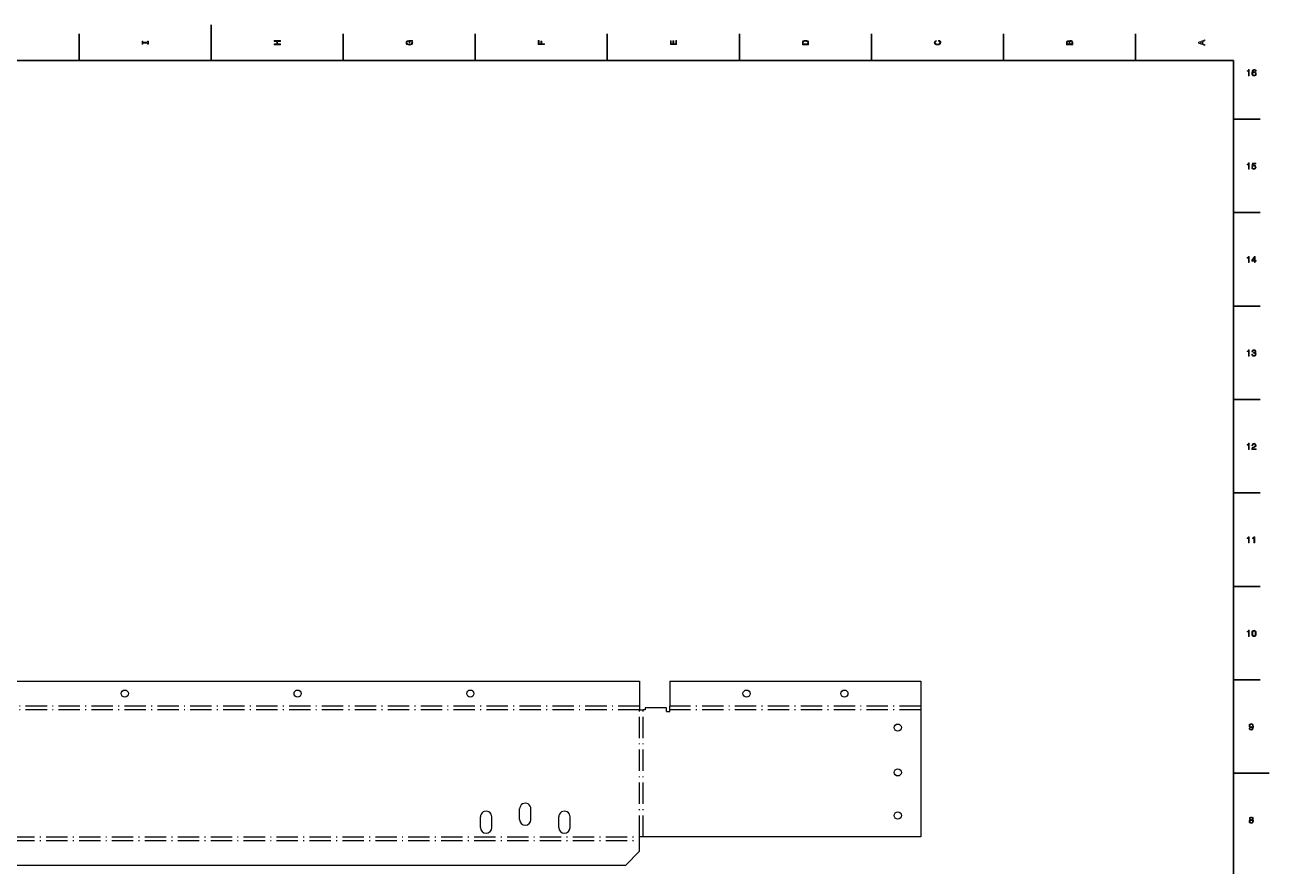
# Model space of a CAD drawing. Extents: x 0 to 1189, y 0 to 841.
# Drawn here: x 490 to 1189, y 368 to 841 of the extents above; entities that cross this region are included whole.
import ezdxf

# ---------------------------------------------------------------- set-up
doc = ezdxf.new("R2010")
doc.units = 0
doc.linetypes.add('DASHDOT', pattern=[18.5, 12, -3, 0.5, -3])

msp = doc.modelspace()

# ---------------------------------------------------------------- linework, layer by layer
at = {"color": 7, "lineweight": 35}
for p, q in [((594.5, 821), (594.5, 841)), ((1169, 821), (20, 821)), ((1169, 20), (1169, 821)), ((1169, 420.5), (1189, 420.5))]:
    msp.add_line(p, q, dxfattribs=at)
at = {"color": 7, "lineweight": 35, "ltscale": 0.375}
for p, q in [((520.299988, 821), (520.299988, 836)), ((668.700012, 821), (668.700012, 836)), ((742.900024, 821), (742.900024, 836)), ((817.099976, 821), (817.099976, 836)), ((891.299988, 821), (891.299988, 836)), ((965.5, 821), (965.5, 836)), ((1039.699951, 821), (1039.699951, 836)), ((1113.900024, 821), (1113.900024, 836)), ((1169, 788), (1184, 788)), ((1169, 735.5), (1184, 735.5)), ((1169, 683), (1184, 683)), ((1169, 630.5), (1184, 630.5)), ((1169, 578), (1184, 578)), ((1169, 525.5), (1184, 525.5)), ((1169, 473), (1184, 473))]:
    msp.add_line(p, q, dxfattribs=at)
for p, q in [((353.75, 472.281708), (835.25, 472.281708)), ((852.331665, 472.281708), (993.331665, 472.281708)), ((993.331665, 456.200012), (993.331665, 384.799988)), ((993.331665, 384.799988), (837.331665, 384.799988)), ((827.25, 368.718292), (361.75, 368.718292))]:
    msp.add_line(p, q)
at = {"ltscale": 0.35}
for p, q in [((835.25, 472.281708), (835.25, 458.281708)), ((852.331665, 472.281708), (852.331665, 458.281708)), ((993.331665, 472.281708), (993.331665, 458.281708))]:
    msp.add_line(p, q, dxfattribs=at)
at = {"color": 1, "linetype": 'DASHDOT'}
for p, q in [((835.25, 458.281708), (353.75, 458.281708)), ((835.25, 456.200012), (353.75, 456.200012)), ((835.25, 384.799988), (835.25, 456.200012)), ((837.331665, 384.799988), (837.331665, 456.200012)), ((993.331665, 458.281708), (852.331665, 458.281708)), ((993.331665, 456.200012), (852.331665, 456.200012)), ((353.75, 384.799988), (835.25, 384.799988)), ((353.75, 382.718292), (835.25, 382.718292))]:
    msp.add_line(p, q, dxfattribs=at)
at = {"ltscale": 0.052042}
for p, q in [((835.25, 458.281708), (835.25, 456.200012)), ((835.25, 456.200012), (837.331665, 456.200012)), ((852.331665, 456.200012), (852.331665, 458.281708)), ((993.331665, 458.281708), (993.331665, 456.200012)), ((837.331665, 384.799988), (835.25, 384.799988)), ((835.25, 382.718292), (835.25, 384.799988))]:
    msp.add_line(p, q, dxfattribs=at)
at = {"ltscale": 0.025}
for p, q in [((838.331665, 456.200012), (837.331665, 456.200012)), ((838.331665, 457.200012), (838.331665, 456.200012)), ((852.331665, 455.200012), (852.331665, 456.200012))]:
    msp.add_line(p, q, dxfattribs=at)
at = {"ltscale": 0.3}
msp.add_line((850.331665, 457.200012), (838.331665, 457.200012), dxfattribs=at)
at = {"ltscale": 0.05}
for q in [(850.331665, 457.200012), (852.331665, 455.200012)]:
    msp.add_line((850.331665, 455.200012), q, dxfattribs=at)
at = {"ltscale": 0.15}
for p, q in [((767.799988, 394.5), (767.799988, 400.5)), ((774.200012, 394.5), (774.200012, 400.5)), ((745.799988, 390), (745.799988, 396)), ((752.200012, 390), (752.200012, 396)), ((789.799988, 390), (789.799988, 396)), ((796.200012, 390), (796.200012, 396)), ((835.25, 376.718292), (835.25, 382.718292))]:
    msp.add_line(p, q, dxfattribs=at)
at = {"ltscale": 0.282843}
msp.add_line((835.25, 376.718292), (827.25, 368.718292), dxfattribs=at)
at = {"color": 7, "lineweight": 13}
for points in [[(633.433167, 829.829956), (633.433167, 830.299011), (631.789063, 830.299011), (631.789063, 831.700989), (633.433167, 831.700989), (633.433167, 832.164978), (629.933167, 832.164978), (629.933167, 831.700989), (631.360413, 831.700989), (631.360413, 830.299011), (629.933167, 830.299011), (629.933167, 829.829956)], [(707.164185, 831.922913), (707.633179, 832.008667), (707.633179, 832.260803), (705.741943, 832.260803), (705.741943, 830.984863), (706.170654, 830.984863), (706.170654, 831.771606), (706.200928, 831.771606), (706.664856, 831.711121), (707.007813, 831.549744), (707.22467, 831.302612), (707.295288, 830.994934), (707.204529, 830.652039), (706.93219, 830.384705), (706.483337, 830.213257), (705.868042, 830.152771), (705.257813, 830.208191), (704.80896, 830.3797), (704.536621, 830.652039), (704.440796, 831.020203), (704.491272, 831.272339), (704.632446, 831.479126), (704.869507, 831.630432), (705.187195, 831.716125), (705.187195, 832.215454), (704.703064, 832.08429), (704.339966, 831.837158), (704.118042, 831.489197), (704.037354, 831.050415), (704.163452, 830.475525), (704.531616, 830.041809), (705.111572, 829.764404), (705.883179, 829.668579), (706.659851, 829.764404), (707.239807, 830.041809), (707.607971, 830.450317), (707.729004, 830.964722), (707.68866, 831.252197), (707.587769, 831.509399), (707.411255, 831.731262)], [(781.833191, 829.966125), (781.833191, 830.435181), (780.224426, 830.435181), (780.224426, 831.907776), (779.805786, 831.907776), (779.805786, 830.435181), (778.756836, 830.435181), (778.756836, 832.245667), (778.333191, 832.245667), (778.333191, 829.966125)], [(856.033203, 829.940918), (856.033203, 832.159973), (855.609558, 832.159973), (855.609558, 830.404907), (854.424438, 830.404907), (854.424438, 831.968323), (854.005798, 831.968323), (854.005798, 830.404907), (852.956848, 830.404907), (852.956848, 832.119629), (852.533203, 832.119629), (852.533203, 829.940918)], [(926.733215, 830.994934), (926.733215, 829.829956), (930.233215, 829.829956), (930.233215, 830.994934), (930.122253, 831.544678), (929.784363, 831.953186), (929.23468, 832.205322), (928.483215, 832.296143), (927.716675, 832.215454), (927.414063, 832.114563), (927.171997, 831.973328), (926.844177, 831.564819), (926.763489, 831.297546)], [(1003.132019, 831.817017), (1003.555664, 831.716125), (1003.858215, 831.549744), (1004.044861, 831.317749), (1004.105347, 831.04541), (1004.014587, 830.71759), (1003.742249, 830.460388), (1003.298462, 830.28894), (1002.683167, 830.233459), (1002.072937, 830.28894), (1001.624084, 830.455322), (1001.351746, 830.712524), (1001.25592, 831.04541), (1001.306335, 831.287476), (1001.447571, 831.494263), (1001.6745, 831.65564), (1001.987183, 831.766602), (1001.987183, 832.245667), (1001.508118, 832.09436), (1001.144958, 831.832153), (1000.91803, 831.47406), (1000.837341, 831.04541), (1000.96344, 830.510803), (1001.316467, 830.102295), (1001.896423, 829.840088), (1002.683167, 829.749268), (1003.46991, 829.840088), (1004.049866, 830.102295), (1004.407959, 830.510803), (1004.528992, 831.04541), (1004.433167, 831.514404), (1004.165894, 831.892639), (1003.727112, 832.159973), (1003.132019, 832.301147)], [(1076.742065, 831.630432), (1076.449585, 831.983459), (1076.25293, 832.074219), (1076.010864, 832.104492), (1075.632568, 832.03894), (1075.360229, 831.842224), (1075.193848, 831.524475), (1075.133301, 831.080688), (1075.133301, 829.835022), (1078.633301, 829.835022), (1078.633301, 831.151306), (1078.562744, 831.6203), (1078.355957, 831.968323), (1078.028076, 832.185181), (1077.584351, 832.260803), (1077.286743, 832.215454), (1077.039673, 832.09436), (1076.858032, 831.897705)], [(1152.833252, 829.466858), (1152.833252, 829.930847), (1151.804443, 830.299011), (1151.804443, 831.695984), (1152.833252, 832.064148), (1152.833252, 832.538208), (1149.328247, 831.257202), (1149.328247, 830.742798)], [(558.80957, 830.768005), (558.80957, 830.122498), (559.233215, 830.122498), (559.233215, 831.877502), (558.80957, 831.877502), (558.80957, 831.231995), (556.15686, 831.231995), (556.15686, 831.877502), (555.733215, 831.877502), (555.733215, 830.122498), (556.15686, 830.122498), (556.15686, 830.768005)], [(927.151794, 830.959656), (927.227478, 831.342957), (927.459412, 831.605164), (927.872986, 831.761536), (928.483215, 831.811951), (929.073303, 831.75647), (929.486816, 831.600159), (929.733948, 831.332886), (929.814636, 830.959656), (929.814636, 830.299011), (927.151794, 830.299011)], [(1076.585693, 830.984863), (1076.585693, 830.299011), (1075.55188, 830.299011), (1075.55188, 831.025208), (1075.582153, 831.297546), (1075.672974, 831.489197), (1075.829224, 831.605164), (1076.061279, 831.645569), (1076.293213, 831.600159), (1076.45459, 831.479126), (1076.555542, 831.272339)], [(1078.214722, 831.095825), (1078.214722, 830.299011), (1077.009399, 830.299011), (1077.009399, 831.050415), (1077.044678, 831.368164), (1077.150635, 831.595093), (1077.332153, 831.731262), (1077.59436, 831.776672), (1077.871826, 831.731262), (1078.063477, 831.605164), (1078.179443, 831.393372)], [(1151.375732, 830.460388), (1149.83252, 831), (1151.375732, 831.539612)], [(1177.391235, 812.416809), (1177.850098, 812.416809), (1177.850098, 815.942017), (1177.507202, 815.942017), (1177.416382, 815.634399), (1177.234863, 815.427612), (1176.95752, 815.30658), (1176.574219, 815.266235), (1176.574219, 814.908142), (1177.391235, 814.908142)], [(1181.728394, 814.973755), (1181.632568, 815.382202), (1181.410645, 815.684814), (1181.067749, 815.876465), (1180.623901, 815.942017), (1180.326416, 815.906738), (1180.069214, 815.810913), (1179.842285, 815.654541), (1179.650635, 815.432678), (1179.499268, 815.155273), (1179.388306, 814.817383), (1179.317749, 814.418945), (1179.297607, 813.970093), (1179.378296, 813.253967), (1179.625366, 812.734558), (1180.023804, 812.421875), (1180.568481, 812.315918), (1181.057617, 812.406738), (1181.430908, 812.643738), (1181.672974, 813.016968), (1181.758667, 813.491028), (1181.672974, 813.970093), (1181.440918, 814.338257), (1181.082886, 814.570251), (1180.639038, 814.65094), (1180.159912, 814.55011), (1179.80188, 814.262634), (1179.877563, 814.817383), (1180.03894, 815.21582), (1180.286011, 815.45282), (1180.629028, 815.533508), (1180.881104, 815.493164), (1181.072754, 815.387268), (1181.198853, 815.210754), (1181.264404, 814.973755)], [(1181.269409, 813.485962), (1181.213989, 813.168274), (1181.072754, 812.926147), (1180.845825, 812.764771), (1180.563354, 812.714355), (1180.265869, 812.764771), (1180.03894, 812.921143), (1179.8927, 813.163208), (1179.84729, 813.480957), (1179.897705, 813.79364), (1180.03894, 814.03064), (1180.270874, 814.181946), (1180.583618, 814.237427), (1180.855957, 814.181946), (1181.072754, 814.035706), (1181.213989, 813.798645)], [(1177.391235, 759.916809), (1177.850098, 759.916809), (1177.850098, 763.442017), (1177.507202, 763.442017), (1177.416382, 763.134399), (1177.234863, 762.927612), (1176.95752, 762.80658), (1176.574219, 762.766235), (1176.574219, 762.408142), (1177.391235, 762.408142)], [(1179.267334, 760.829651), (1179.378296, 760.416077), (1179.625366, 760.093323), (1179.988525, 759.891602), (1180.452515, 759.815918), (1180.961792, 759.906738), (1181.360229, 760.15387), (1181.612427, 760.547241), (1181.708252, 761.051514), (1181.622437, 761.520569), (1181.380371, 761.888733), (1181.002197, 762.125732), (1180.512939, 762.211487), (1180.134766, 762.15094), (1179.842285, 761.984558), (1179.983398, 762.927612), (1181.516602, 762.927612), (1181.516602, 763.341187), (1179.645508, 763.341187), (1179.368164, 761.485229), (1179.771606, 761.485229), (1180.064087, 761.72229), (1180.437378, 761.808044), (1180.760132, 761.752563), (1181.007202, 761.591187), (1181.163574, 761.344055), (1181.218994, 761.026306), (1181.163574, 760.708618), (1181.002197, 760.461487), (1180.755005, 760.305115), (1180.437378, 760.249634), (1180.170044, 760.284973), (1179.963257, 760.40094), (1179.812012, 760.58252), (1179.736328, 760.829651)], [(1177.391235, 707.416809), (1177.850098, 707.416809), (1177.850098, 710.942017), (1177.507202, 710.942017), (1177.416382, 710.634399), (1177.234863, 710.427612), (1176.95752, 710.30658), (1176.574219, 710.266235), (1176.574219, 709.908142), (1177.391235, 709.908142)], [(1180.79541, 707.416809), (1181.249268, 707.416809), (1181.249268, 708.284241), (1181.748535, 708.284241), (1181.748535, 708.687683), (1181.249268, 708.687683), (1181.249268, 710.841187), (1180.790405, 710.841187), (1179.257202, 708.728027), (1179.257202, 708.284241), (1180.79541, 708.284241)], [(1179.680908, 708.687683), (1180.79541, 710.256165), (1180.79541, 708.687683)], [(1177.391235, 654.916809), (1177.850098, 654.916809), (1177.850098, 658.442017), (1177.507202, 658.442017), (1177.416382, 658.134399), (1177.234863, 657.927612), (1176.95752, 657.80658), (1176.574219, 657.766235), (1176.574219, 657.408142), (1177.391235, 657.408142)], [(1179.24707, 656.016235), (1179.24707, 655.980957), (1179.327881, 655.496765), (1179.564819, 655.133667), (1179.93811, 654.901672), (1180.432251, 654.815918), (1180.956787, 654.901672), (1181.350098, 655.123596), (1181.602295, 655.476624), (1181.693115, 655.930481), (1181.65271, 656.228027), (1181.541748, 656.470093), (1181.360229, 656.656738), (1181.118164, 656.792908), (1181.445923, 657.065247), (1181.562012, 657.498962), (1181.486328, 657.892334), (1181.269409, 658.18988), (1180.916382, 658.376465), (1180.432251, 658.442017), (1179.978394, 658.361328), (1179.630371, 658.139404), (1179.403442, 657.786377), (1179.327881, 657.317383), (1179.327881, 657.282104), (1179.776611, 657.282104), (1179.817017, 657.604858), (1179.94812, 657.836853), (1180.159912, 657.978027), (1180.45752, 658.028503), (1180.719727, 657.988159), (1180.911377, 657.882202), (1181.027344, 657.710754), (1181.072754, 657.47876), (1181.027344, 657.231628), (1180.906372, 657.065247), (1180.69458, 656.964355), (1180.407104, 656.934082), (1180.210327, 656.939148), (1180.210327, 656.54071), (1180.45752, 656.550842), (1180.775269, 656.505432), (1181.012207, 656.384399), (1181.153442, 656.187683), (1181.203857, 655.930481), (1181.148438, 655.638), (1181.002197, 655.421143), (1180.770142, 655.284973), (1180.462524, 655.239563), (1180.144775, 655.289978), (1179.912842, 655.441284), (1179.766602, 655.68335), (1179.71106, 656.016235)], [(1177.391235, 602.416809), (1177.850098, 602.416809), (1177.850098, 605.942017), (1177.507202, 605.942017), (1177.416382, 605.634399), (1177.234863, 605.427612), (1176.95752, 605.30658), (1176.574219, 605.266235), (1176.574219, 604.908142), (1177.391235, 604.908142)], [(1179.287476, 602.416809), (1181.693115, 602.416809), (1181.693115, 602.850525), (1179.791748, 602.850525), (1179.897705, 603.087585), (1180.079224, 603.284241), (1180.639038, 603.642334), (1180.936646, 603.79364), (1181.269409, 604.010498), (1181.50647, 604.262634), (1181.6427, 604.560181), (1181.693115, 604.898071), (1181.607422, 605.321716), (1181.370361, 605.654541), (1181.007202, 605.866394), (1180.538208, 605.942017), (1180.054077, 605.856262), (1179.685913, 605.619263), (1179.448853, 605.241028), (1179.368164, 604.74176), (1179.368164, 604.671143), (1179.827148, 604.671143), (1179.827148, 604.711487), (1179.872437, 605.054443), (1180.008667, 605.30658), (1180.225464, 605.467957), (1180.512939, 605.523438), (1180.805542, 605.473022), (1181.022339, 605.346924), (1181.163574, 605.150269), (1181.213989, 604.903137), (1181.178711, 604.671143), (1181.082886, 604.474426), (1180.921509, 604.302979), (1180.699585, 604.151672), (1180.401978, 603.990295), (1179.907837, 603.677612), (1179.559814, 603.344788), (1179.353027, 602.941284), (1179.287476, 602.431946)], [(1177.391235, 549.916809), (1177.850098, 549.916809), (1177.850098, 553.442017), (1177.507202, 553.442017), (1177.416382, 553.134399), (1177.234863, 552.927612), (1176.95752, 552.80658), (1176.574219, 552.766235), (1176.574219, 552.408142), (1177.391235, 552.408142)], [(1180.427246, 549.916809), (1180.88623, 549.916809), (1180.88623, 553.442017), (1180.543213, 553.442017), (1180.452515, 553.134399), (1180.270874, 552.927612), (1179.99353, 552.80658), (1179.610229, 552.766235), (1179.610229, 552.408142), (1180.427246, 552.408142)], [(1177.391235, 497.416779), (1177.850098, 497.416779), (1177.850098, 500.941986), (1177.507202, 500.941986), (1177.416382, 500.634369), (1177.234863, 500.427582), (1176.95752, 500.306549), (1176.574219, 500.266205), (1176.574219, 499.908142), (1177.391235, 499.908142)], [(1179.302612, 499.126434), (1179.378296, 498.334656), (1179.615234, 497.769806), (1179.99353, 497.42688), (1180.518066, 497.315918), (1181.037476, 497.42688), (1181.415771, 497.769806), (1181.647705, 498.334656), (1181.728394, 499.126434), (1181.647705, 499.913177), (1181.55188, 500.225861), (1181.415771, 500.483063), (1181.037476, 500.825989), (1180.518066, 500.941986), (1179.99353, 500.825989), (1179.615234, 500.478027), (1179.378296, 499.913177)], [(1179.786743, 499.126434), (1179.827148, 499.736664), (1179.953125, 500.175415), (1180.180176, 500.432617), (1180.518066, 500.523407), (1180.85083, 500.432617), (1181.077881, 500.175415), (1181.203857, 499.736664), (1181.244263, 499.126434), (1181.203857, 498.511169), (1181.077881, 498.072388), (1180.85083, 497.815186), (1180.518066, 497.729462), (1180.180176, 497.815186), (1179.953125, 498.072388), (1179.827148, 498.511169)], [(1177.789551, 445.78421), (1177.865234, 445.385803), (1178.082031, 445.078156), (1178.425049, 444.886505), (1178.878906, 444.815918), (1179.176514, 444.851227), (1179.443726, 444.941986), (1179.670654, 445.098328), (1179.862305, 445.320251), (1180.013672, 445.597626), (1180.124634, 445.940552), (1180.190186, 446.333923), (1180.215332, 446.787811), (1180.129639, 447.498901), (1179.882568, 448.018372), (1179.489136, 448.331055), (1178.949463, 448.441986), (1178.455322, 448.351227), (1178.082031, 448.109131), (1177.839966, 447.735931), (1177.759277, 447.266937), (1177.839966, 446.782776), (1178.077026, 446.414612), (1178.430054, 446.182617), (1178.878906, 446.106995), (1179.353027, 446.202789), (1179.71106, 446.4953), (1179.630371, 445.935516), (1179.468994, 445.537109), (1179.221802, 445.300049), (1178.883911, 445.224426), (1178.621704, 445.259705), (1178.430054, 445.370667), (1178.303955, 445.54718), (1178.25354, 445.78421)], [(1178.248535, 447.271973), (1178.29895, 447.584656), (1178.440186, 447.831757), (1178.662109, 447.988098), (1178.949463, 448.043579), (1179.24707, 447.988098), (1179.473999, 447.831757), (1179.615234, 447.589691), (1179.670654, 447.277008), (1179.615234, 446.95929), (1179.473999, 446.72226), (1179.242065, 446.575989), (1178.934326, 446.525574), (1178.656982, 446.575989), (1178.440186, 446.72226), (1178.29895, 446.954254)], [(1178.374634, 394.302948), (1178.117432, 394.161743), (1177.940918, 393.965057), (1177.829956, 393.717926), (1177.794556, 393.42038), (1177.875366, 392.971527), (1178.1073, 392.623566), (1178.485596, 392.401642), (1179, 392.315918), (1179.509277, 392.401642), (1179.887573, 392.623566), (1180.119507, 392.971527), (1180.205322, 393.42038), (1180.164917, 393.717926), (1180.059082, 393.965057), (1179.877441, 394.161743), (1179.625366, 394.302948), (1179.827026, 394.423981), (1179.968262, 394.590424), (1180.053955, 394.792145), (1180.084229, 395.039246), (1180.00354, 395.397339), (1179.791748, 395.684784), (1179.448853, 395.871399), (1179, 395.941986), (1178.546021, 395.871399), (1178.203125, 395.684784), (1177.986206, 395.397339), (1177.910645, 395.039246), (1177.935791, 394.792145), (1178.021606, 394.590424)], [(1178.278809, 393.430481), (1178.324097, 393.697754), (1178.470459, 393.899475), (1178.697388, 394.030609), (1179, 394.075989), (1179.297485, 394.030609), (1179.524414, 393.899475), (1179.670654, 393.697754), (1179.721069, 393.430481), (1179.670654, 393.143005), (1179.524414, 392.926147), (1179.297485, 392.784943), (1179, 392.739532), (1178.697388, 392.784943), (1178.470459, 392.926147), (1178.324097, 393.143005)], [(1178.389771, 394.998901), (1178.430054, 395.220825), (1178.551147, 395.392273), (1178.742798, 395.498199), (1179, 395.538544), (1179.252075, 395.498199), (1179.443726, 395.392273), (1179.564819, 395.220825), (1179.610229, 394.998901), (1179.564819, 394.771973), (1179.443726, 394.595459), (1179.252075, 394.479462), (1179, 394.444153), (1178.742798, 394.484497), (1178.551147, 394.595459), (1178.430054, 394.771973)]]:
    msp.add_lwpolyline(points, close=True, dxfattribs=at)
for centre in [(545.950012, 465.281708), (643.049988, 465.281708), (740.150024, 465.281708), (895.331665, 465.281708), (950.331665, 465.281708), (980.331665, 446.200012), (980.331665, 421), (980.331665, 396.799988)]:
    msp.add_circle(centre, 2)
for centre, radius, start, end in [((749, 396.000031), 3.199971, 359.999481, 180.001552), ((771, 400.500031), 3.199971, 359.999481, 180.001552), ((793, 396.000031), 3.199971, 359.999481, 180.001552), ((771, 394.5), 3.2, 180.000173, 359.99983), ((749, 390), 3.2, 180.000173, 359.99983), ((793, 390), 3.2, 180.000173, 359.99983)]:
    msp.add_arc(centre, radius, start, end)

doc.saveas('drawing.dxf')
